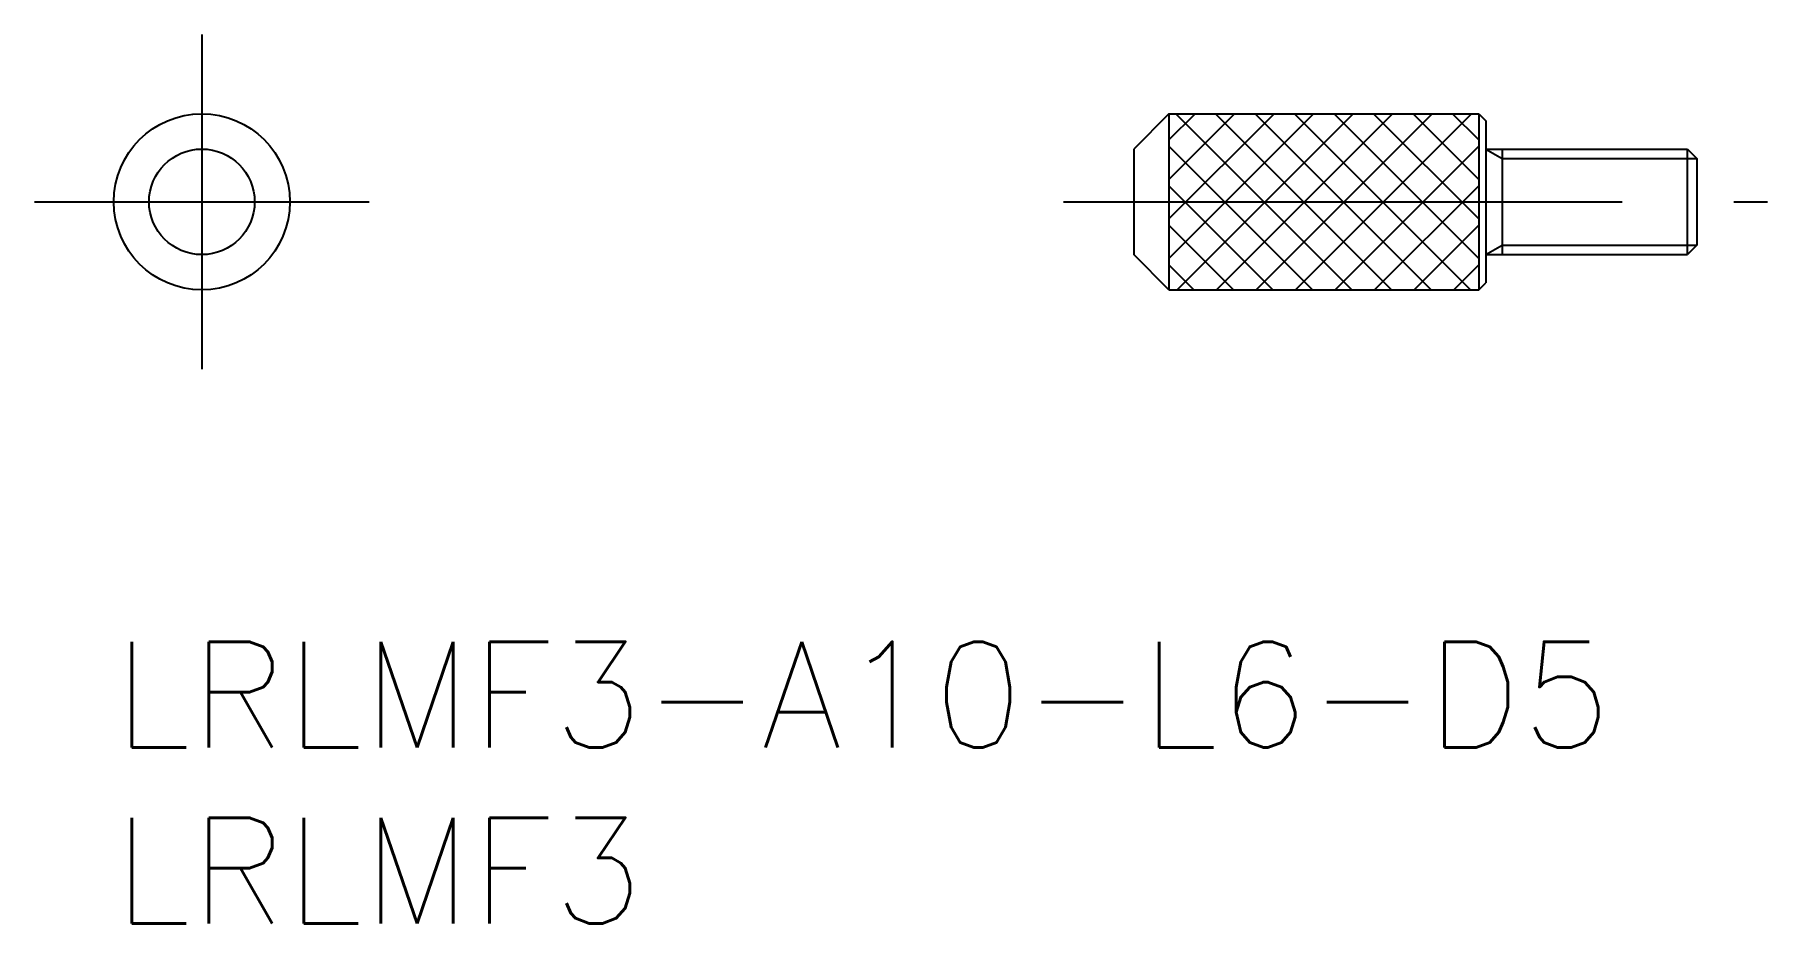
# Model space of a CAD drawing. Extents: x -2.2 to 47, y -8 to 17.2.
import ezdxf

# ---------------------------------------------------------------- set-up
doc = ezdxf.new("R2010")
doc.units = 0
doc.header["$LTSCALE"] = 0.5
doc.linetypes.add('CENTER', pattern=[50.8, 31.75, -6.35, 6.35, -6.35])
for name, color, linetype in [('MSM_CENTER', 1, 'CENTER'), ('MSM_CONTINUOUS', 7, 'CONTINUOUS'), ('MSM_NARROW', 5, 'CONTINUOUS'), ('MSM_PART_NUMBER', 7, 'CONTINUOUS')]:
    doc.layers.add(name, color=color, linetype=linetype)
doc.styles.get("Standard").update_dxf_attribs({"font": 'txt.shx', "height": 1, "bigfont": 'bigfont.shx'})

# ---------------------------------------------------------------- blocks, each defined once
blk = doc.blocks.new('*U12')
at = {"layer": 'MSM_PART_NUMBER'}
blk.add_text('LRLMF3-A10-L6-D5', height=3, dxfattribs=at).set_placement((0, -3))
blk = doc.blocks.new('*U13')
at = {"layer": 'MSM_PART_NUMBER'}
blk.add_text('LRLMF3', height=3, dxfattribs=at).set_placement((0, -8))

msp = doc.modelspace()

# ---------------------------------------------------------------- linework, layer by layer
at = {"layer": 'MSM_CENTER'}
for p, q in [((2.5, 17.25), (2.5, 7.75)), ((-2.25, 12.5), (7.25, 12.5)), ((26.974, 12.5), (46.974, 12.5))]:
    msp.add_line(p, q, dxfattribs=at)
at = {"layer": 'MSM_CONTINUOUS'}
for p, q in [((29.974, 15), (28.974, 14)), ((29.974, 15), (38.774, 15)), ((29.974, 15), (29.974, 10)), ((38.774, 15), (38.974, 14.8)), ((38.774, 15), (38.774, 10)), ((38.974, 14.8), (38.974, 10.2)), ((28.974, 14), (28.974, 11)), ((38.974, 14), (44.703, 14)), ((39.442, 14), (39.442, 11)), ((44.703, 11), (44.703, 14)), ((44.703, 14), (44.974, 13.729)), ((44.974, 13.729), (44.974, 11.27)), ((29.974, 10), (28.974, 11)), ((38.974, 11), (44.703, 11)), ((44.974, 11.27), (44.703, 11)), ((29.974, 10), (38.774, 10)), ((38.774, 10), (38.974, 10.2))]:
    msp.add_line(p, q, dxfattribs=at)
for radius in [2.5, 1.5]:
    msp.add_circle((2.5, 12.5), radius, dxfattribs=at)
at = {"layer": 'MSM_NARROW'}
for p, q in [((29.974, 14.258), (30.715, 15)), ((29.974, 13.136), (31.838, 15)), ((29.974, 12.013), (32.961, 15)), ((29.974, 10.89), (34.083, 15)), ((35.174, 10), (30.174, 15)), ((30.206, 10), (35.206, 15)), ((36.296, 10), (31.296, 15)), ((31.328, 10), (36.328, 15)), ((37.419, 10), (32.419, 15)), ((32.451, 10), (37.451, 15)), ((38.541, 10), (33.541, 15)), ((33.573, 10), (38.573, 15)), ((38.774, 10.89), (34.664, 15)), ((38.774, 12.013), (35.787, 15)), ((38.774, 13.136), (36.909, 15)), ((38.774, 14.258), (38.032, 15)), ((34.051, 10), (29.974, 14.078)), ((34.696, 10), (38.774, 14.078)), ((38.974, 14), (39.442, 13.729)), ((39.442, 13.729), (44.974, 13.729)), ((32.929, 10), (29.974, 12.955)), ((35.818, 10), (38.774, 12.955)), ((31.806, 10), (29.974, 11.833)), ((36.941, 10), (38.774, 11.833)), ((38.974, 11), (39.442, 11.27)), ((39.442, 11.27), (44.974, 11.27)), ((30.684, 10), (29.974, 10.71)), ((38.063, 10), (38.774, 10.71))]:
    msp.add_line(p, q, dxfattribs=at)

# ---------------------------------------------------------------- block references
at = {"layer": 'MSM_CONTINUOUS'}
for name in ['*U12', '*U13']:
    msp.add_blockref(name, (0, 0), dxfattribs=at)

doc.saveas('drawing.dxf')
